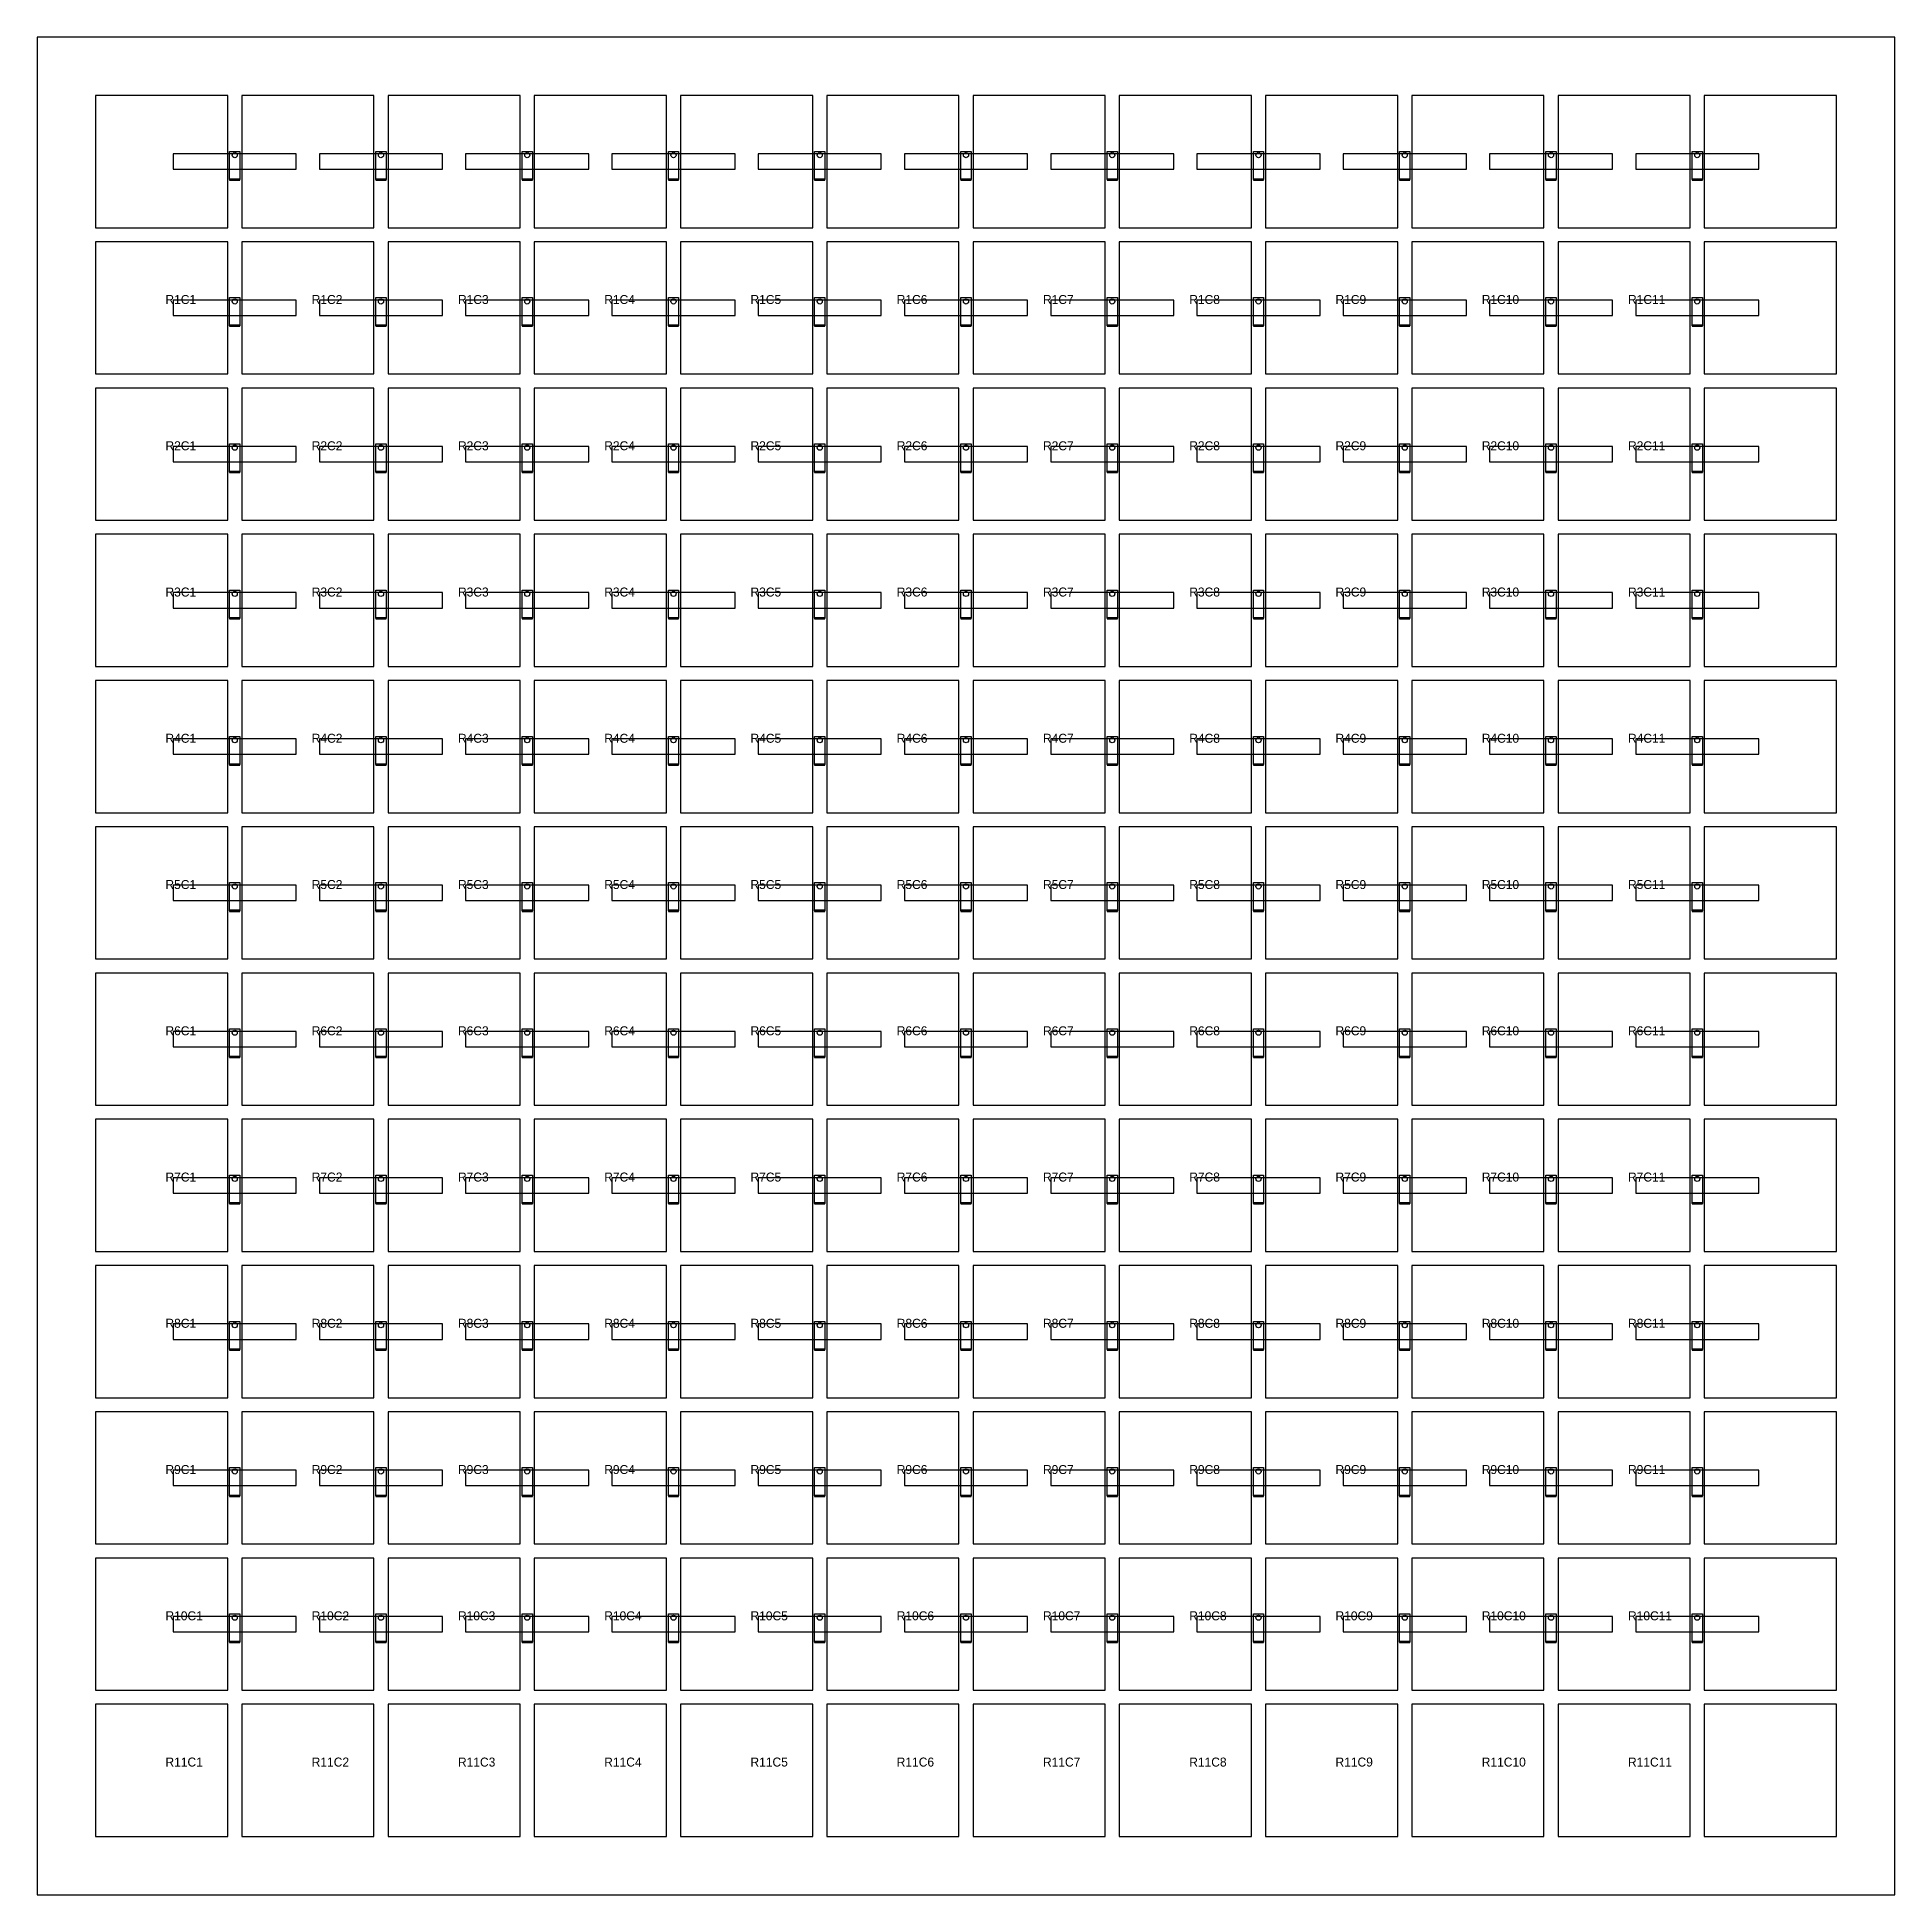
# Model space of a CAD drawing. Header units: millimetres. Extents: x -36.2 to 36.2, y -36.2 to 36.2.
import ezdxf

# ---------------------------------------------------------------- set-up
doc = ezdxf.new("R2010")
doc.units = ezdxf.units.MM
for name, color, linetype in [('BOARD_OUTLINE', 7, 'Continuous'), ('L1_PATCH', 1, 'Continuous'), ('L2_GND_BOARD', 3, 'Continuous'), ('L2_GND_SLOT', 3, 'Continuous'), ('L3_STRIP', 5, 'Continuous'), ('PORT_FEED_50ohm', 2, 'Continuous'), ('PORT_LOAD_jX', 4, 'Continuous'), ('TEXT', 8, 'Continuous'), ('VIA', 6, 'Continuous')]:
    doc.layers.add(name, color=color, linetype=linetype)

msp = doc.modelspace()

# ---------------------------------------------------------------- linework, layer by layer
at = {"layer": 'BOARD_OUTLINE'}
msp.add_lwpolyline([(36.2, -36.2), (36.2, 36.2), (-36.2, 36.2), (-36.2, -36.2)], close=True, dxfattribs=at)
at = {"layer": 'L1_PATCH'}
for points in [[(-28.775, 28.775), (-28.775, 33.925), (-33.925, 33.925), (-33.925, 28.775)], [(-23.075, 28.775), (-23.075, 33.925), (-28.225, 33.925), (-28.225, 28.775)], [(-17.375, 28.775), (-17.375, 33.925), (-22.525, 33.925), (-22.525, 28.775)], [(-11.675, 28.775), (-11.675, 33.925), (-16.825, 33.925), (-16.825, 28.775)], [(-5.975, 28.775), (-5.975, 33.925), (-11.125, 33.925), (-11.125, 28.775)], [(-0.275, 28.775), (-0.275, 33.925), (-5.425, 33.925), (-5.425, 28.775)], [(5.425, 28.775), (5.425, 33.925), (0.275, 33.925), (0.275, 28.775)], [(11.125, 28.775), (11.125, 33.925), (5.975, 33.925), (5.975, 28.775)], [(16.825, 28.775), (16.825, 33.925), (11.675, 33.925), (11.675, 28.775)], [(22.525, 28.775), (22.525, 33.925), (17.375, 33.925), (17.375, 28.775)], [(28.225, 28.775), (28.225, 33.925), (23.075, 33.925), (23.075, 28.775)], [(33.925, 28.775), (33.925, 33.925), (28.775, 33.925), (28.775, 28.775)], [(-28.775, 23.075), (-28.775, 28.225), (-33.925, 28.225), (-33.925, 23.075)], [(-23.075, 23.075), (-23.075, 28.225), (-28.225, 28.225), (-28.225, 23.075)], [(-17.375, 23.075), (-17.375, 28.225), (-22.525, 28.225), (-22.525, 23.075)], [(-11.675, 23.075), (-11.675, 28.225), (-16.825, 28.225), (-16.825, 23.075)], [(-5.975, 23.075), (-5.975, 28.225), (-11.125, 28.225), (-11.125, 23.075)], [(-0.275, 23.075), (-0.275, 28.225), (-5.425, 28.225), (-5.425, 23.075)], [(5.425, 23.075), (5.425, 28.225), (0.275, 28.225), (0.275, 23.075)], [(11.125, 23.075), (11.125, 28.225), (5.975, 28.225), (5.975, 23.075)], [(16.825, 23.075), (16.825, 28.225), (11.675, 28.225), (11.675, 23.075)], [(22.525, 23.075), (22.525, 28.225), (17.375, 28.225), (17.375, 23.075)], [(28.225, 23.075), (28.225, 28.225), (23.075, 28.225), (23.075, 23.075)], [(33.925, 23.075), (33.925, 28.225), (28.775, 28.225), (28.775, 23.075)], [(-28.775, 17.375), (-28.775, 22.525), (-33.925, 22.525), (-33.925, 17.375)], [(-23.075, 17.375), (-23.075, 22.525), (-28.225, 22.525), (-28.225, 17.375)], [(-17.375, 17.375), (-17.375, 22.525), (-22.525, 22.525), (-22.525, 17.375)], [(-11.675, 17.375), (-11.675, 22.525), (-16.825, 22.525), (-16.825, 17.375)], [(-5.975, 17.375), (-5.975, 22.525), (-11.125, 22.525), (-11.125, 17.375)], [(-0.275, 17.375), (-0.275, 22.525), (-5.425, 22.525), (-5.425, 17.375)], [(5.425, 17.375), (5.425, 22.525), (0.275, 22.525), (0.275, 17.375)], [(11.125, 17.375), (11.125, 22.525), (5.975, 22.525), (5.975, 17.375)], [(16.825, 17.375), (16.825, 22.525), (11.675, 22.525), (11.675, 17.375)], [(22.525, 17.375), (22.525, 22.525), (17.375, 22.525), (17.375, 17.375)], [(28.225, 17.375), (28.225, 22.525), (23.075, 22.525), (23.075, 17.375)], [(33.925, 17.375), (33.925, 22.525), (28.775, 22.525), (28.775, 17.375)], [(-28.775, 11.675), (-28.775, 16.825), (-33.925, 16.825), (-33.925, 11.675)], [(-23.075, 11.675), (-23.075, 16.825), (-28.225, 16.825), (-28.225, 11.675)], [(-17.375, 11.675), (-17.375, 16.825), (-22.525, 16.825), (-22.525, 11.675)], [(-11.675, 11.675), (-11.675, 16.825), (-16.825, 16.825), (-16.825, 11.675)], [(-5.975, 11.675), (-5.975, 16.825), (-11.125, 16.825), (-11.125, 11.675)], [(-0.275, 11.675), (-0.275, 16.825), (-5.425, 16.825), (-5.425, 11.675)], [(5.425, 11.675), (5.425, 16.825), (0.275, 16.825), (0.275, 11.675)], [(11.125, 11.675), (11.125, 16.825), (5.975, 16.825), (5.975, 11.675)], [(16.825, 11.675), (16.825, 16.825), (11.675, 16.825), (11.675, 11.675)], [(22.525, 11.675), (22.525, 16.825), (17.375, 16.825), (17.375, 11.675)], [(28.225, 11.675), (28.225, 16.825), (23.075, 16.825), (23.075, 11.675)], [(33.925, 11.675), (33.925, 16.825), (28.775, 16.825), (28.775, 11.675)], [(-28.775, 5.975), (-28.775, 11.125), (-33.925, 11.125), (-33.925, 5.975)], [(-23.075, 5.975), (-23.075, 11.125), (-28.225, 11.125), (-28.225, 5.975)], [(-17.375, 5.975), (-17.375, 11.125), (-22.525, 11.125), (-22.525, 5.975)], [(-11.675, 5.975), (-11.675, 11.125), (-16.825, 11.125), (-16.825, 5.975)], [(-5.975, 5.975), (-5.975, 11.125), (-11.125, 11.125), (-11.125, 5.975)], [(-0.275, 5.975), (-0.275, 11.125), (-5.425, 11.125), (-5.425, 5.975)], [(5.425, 5.975), (5.425, 11.125), (0.275, 11.125), (0.275, 5.975)], [(11.125, 5.975), (11.125, 11.125), (5.975, 11.125), (5.975, 5.975)], [(16.825, 5.975), (16.825, 11.125), (11.675, 11.125), (11.675, 5.975)], [(22.525, 5.975), (22.525, 11.125), (17.375, 11.125), (17.375, 5.975)], [(28.225, 5.975), (28.225, 11.125), (23.075, 11.125), (23.075, 5.975)], [(33.925, 5.975), (33.925, 11.125), (28.775, 11.125), (28.775, 5.975)], [(-28.775, 0.275), (-28.775, 5.425), (-33.925, 5.425), (-33.925, 0.275)], [(-23.075, 0.275), (-23.075, 5.425), (-28.225, 5.425), (-28.225, 0.275)], [(-17.375, 0.275), (-17.375, 5.425), (-22.525, 5.425), (-22.525, 0.275)], [(-11.675, 0.275), (-11.675, 5.425), (-16.825, 5.425), (-16.825, 0.275)], [(-5.975, 0.275), (-5.975, 5.425), (-11.125, 5.425), (-11.125, 0.275)], [(-0.275, 0.275), (-0.275, 5.425), (-5.425, 5.425), (-5.425, 0.275)], [(5.425, 0.275), (5.425, 5.425), (0.275, 5.425), (0.275, 0.275)], [(11.125, 0.275), (11.125, 5.425), (5.975, 5.425), (5.975, 0.275)], [(16.825, 0.275), (16.825, 5.425), (11.675, 5.425), (11.675, 0.275)], [(22.525, 0.275), (22.525, 5.425), (17.375, 5.425), (17.375, 0.275)], [(28.225, 0.275), (28.225, 5.425), (23.075, 5.425), (23.075, 0.275)], [(33.925, 0.275), (33.925, 5.425), (28.775, 5.425), (28.775, 0.275)], [(-28.775, -5.425), (-28.775, -0.275), (-33.925, -0.275), (-33.925, -5.425)], [(-23.075, -5.425), (-23.075, -0.275), (-28.225, -0.275), (-28.225, -5.425)], [(-17.375, -5.425), (-17.375, -0.275), (-22.525, -0.275), (-22.525, -5.425)], [(-11.675, -5.425), (-11.675, -0.275), (-16.825, -0.275), (-16.825, -5.425)], [(-5.975, -5.425), (-5.975, -0.275), (-11.125, -0.275), (-11.125, -5.425)], [(-0.275, -5.425), (-0.275, -0.275), (-5.425, -0.275), (-5.425, -5.425)], [(5.425, -5.425), (5.425, -0.275), (0.275, -0.275), (0.275, -5.425)], [(11.125, -5.425), (11.125, -0.275), (5.975, -0.275), (5.975, -5.425)], [(16.825, -5.425), (16.825, -0.275), (11.675, -0.275), (11.675, -5.425)], [(22.525, -5.425), (22.525, -0.275), (17.375, -0.275), (17.375, -5.425)], [(28.225, -5.425), (28.225, -0.275), (23.075, -0.275), (23.075, -5.425)], [(33.925, -5.425), (33.925, -0.275), (28.775, -0.275), (28.775, -5.425)], [(-28.775, -11.125), (-28.775, -5.975), (-33.925, -5.975), (-33.925, -11.125)], [(-23.075, -11.125), (-23.075, -5.975), (-28.225, -5.975), (-28.225, -11.125)], [(-17.375, -11.125), (-17.375, -5.975), (-22.525, -5.975), (-22.525, -11.125)], [(-11.675, -11.125), (-11.675, -5.975), (-16.825, -5.975), (-16.825, -11.125)], [(-5.975, -11.125), (-5.975, -5.975), (-11.125, -5.975), (-11.125, -11.125)], [(-0.275, -11.125), (-0.275, -5.975), (-5.425, -5.975), (-5.425, -11.125)], [(5.425, -11.125), (5.425, -5.975), (0.275, -5.975), (0.275, -11.125)], [(11.125, -11.125), (11.125, -5.975), (5.975, -5.975), (5.975, -11.125)], [(16.825, -11.125), (16.825, -5.975), (11.675, -5.975), (11.675, -11.125)], [(22.525, -11.125), (22.525, -5.975), (17.375, -5.975), (17.375, -11.125)], [(28.225, -11.125), (28.225, -5.975), (23.075, -5.975), (23.075, -11.125)], [(33.925, -11.125), (33.925, -5.975), (28.775, -5.975), (28.775, -11.125)], [(-28.775, -16.825), (-28.775, -11.675), (-33.925, -11.675), (-33.925, -16.825)], [(-23.075, -16.825), (-23.075, -11.675), (-28.225, -11.675), (-28.225, -16.825)], [(-17.375, -16.825), (-17.375, -11.675), (-22.525, -11.675), (-22.525, -16.825)], [(-11.675, -16.825), (-11.675, -11.675), (-16.825, -11.675), (-16.825, -16.825)], [(-5.975, -16.825), (-5.975, -11.675), (-11.125, -11.675), (-11.125, -16.825)], [(-0.275, -16.825), (-0.275, -11.675), (-5.425, -11.675), (-5.425, -16.825)], [(5.425, -16.825), (5.425, -11.675), (0.275, -11.675), (0.275, -16.825)], [(11.125, -16.825), (11.125, -11.675), (5.975, -11.675), (5.975, -16.825)], [(16.825, -16.825), (16.825, -11.675), (11.675, -11.675), (11.675, -16.825)], [(22.525, -16.825), (22.525, -11.675), (17.375, -11.675), (17.375, -16.825)], [(28.225, -16.825), (28.225, -11.675), (23.075, -11.675), (23.075, -16.825)], [(33.925, -16.825), (33.925, -11.675), (28.775, -11.675), (28.775, -16.825)], [(-28.775, -22.525), (-28.775, -17.375), (-33.925, -17.375), (-33.925, -22.525)], [(-23.075, -22.525), (-23.075, -17.375), (-28.225, -17.375), (-28.225, -22.525)], [(-17.375, -22.525), (-17.375, -17.375), (-22.525, -17.375), (-22.525, -22.525)], [(-11.675, -22.525), (-11.675, -17.375), (-16.825, -17.375), (-16.825, -22.525)], [(-5.975, -22.525), (-5.975, -17.375), (-11.125, -17.375), (-11.125, -22.525)], [(-0.275, -22.525), (-0.275, -17.375), (-5.425, -17.375), (-5.425, -22.525)], [(5.425, -22.525), (5.425, -17.375), (0.275, -17.375), (0.275, -22.525)], [(11.125, -22.525), (11.125, -17.375), (5.975, -17.375), (5.975, -22.525)], [(16.825, -22.525), (16.825, -17.375), (11.675, -17.375), (11.675, -22.525)], [(22.525, -22.525), (22.525, -17.375), (17.375, -17.375), (17.375, -22.525)], [(28.225, -22.525), (28.225, -17.375), (23.075, -17.375), (23.075, -22.525)], [(33.925, -22.525), (33.925, -17.375), (28.775, -17.375), (28.775, -22.525)], [(-28.775, -28.225), (-28.775, -23.075), (-33.925, -23.075), (-33.925, -28.225)], [(-23.075, -28.225), (-23.075, -23.075), (-28.225, -23.075), (-28.225, -28.225)], [(-17.375, -28.225), (-17.375, -23.075), (-22.525, -23.075), (-22.525, -28.225)], [(-11.675, -28.225), (-11.675, -23.075), (-16.825, -23.075), (-16.825, -28.225)], [(-5.975, -28.225), (-5.975, -23.075), (-11.125, -23.075), (-11.125, -28.225)], [(-0.275, -28.225), (-0.275, -23.075), (-5.425, -23.075), (-5.425, -28.225)], [(5.425, -28.225), (5.425, -23.075), (0.275, -23.075), (0.275, -28.225)], [(11.125, -28.225), (11.125, -23.075), (5.975, -23.075), (5.975, -28.225)], [(16.825, -28.225), (16.825, -23.075), (11.675, -23.075), (11.675, -28.225)], [(22.525, -28.225), (22.525, -23.075), (17.375, -23.075), (17.375, -28.225)], [(28.225, -28.225), (28.225, -23.075), (23.075, -23.075), (23.075, -28.225)], [(33.925, -28.225), (33.925, -23.075), (28.775, -23.075), (28.775, -28.225)], [(-28.775, -33.925), (-28.775, -28.775), (-33.925, -28.775), (-33.925, -33.925)], [(-23.075, -33.925), (-23.075, -28.775), (-28.225, -28.775), (-28.225, -33.925)], [(-17.375, -33.925), (-17.375, -28.775), (-22.525, -28.775), (-22.525, -33.925)], [(-11.675, -33.925), (-11.675, -28.775), (-16.825, -28.775), (-16.825, -33.925)], [(-5.975, -33.925), (-5.975, -28.775), (-11.125, -28.775), (-11.125, -33.925)], [(-0.275, -33.925), (-0.275, -28.775), (-5.425, -28.775), (-5.425, -33.925)], [(5.425, -33.925), (5.425, -28.775), (0.275, -28.775), (0.275, -33.925)], [(11.125, -33.925), (11.125, -28.775), (5.975, -28.775), (5.975, -33.925)], [(16.825, -33.925), (16.825, -28.775), (11.675, -28.775), (11.675, -33.925)], [(22.525, -33.925), (22.525, -28.775), (17.375, -28.775), (17.375, -33.925)], [(28.225, -33.925), (28.225, -28.775), (23.075, -28.775), (23.075, -33.925)], [(33.925, -33.925), (33.925, -28.775), (28.775, -28.775), (28.775, -33.925)]]:
    msp.add_lwpolyline(points, close=True, dxfattribs=at)
at = {"layer": 'L2_GND_BOARD'}
msp.add_lwpolyline([(36.2, -36.2), (36.2, 36.2), (-36.2, 36.2), (-36.2, -36.2)], close=True, dxfattribs=at)
at = {"layer": 'L2_GND_SLOT'}
for points in [[(-26.1, 31.05), (-26.1, 31.65), (-30.9, 31.65), (-30.9, 31.05)], [(-20.4, 31.05), (-20.4, 31.65), (-25.2, 31.65), (-25.2, 31.05)], [(-14.7, 31.05), (-14.7, 31.65), (-19.5, 31.65), (-19.5, 31.05)], [(-9, 31.05), (-9, 31.65), (-13.8, 31.65), (-13.8, 31.05)], [(-3.3, 31.05), (-3.3, 31.65), (-8.1, 31.65), (-8.1, 31.05)], [(2.4, 31.05), (2.4, 31.65), (-2.4, 31.65), (-2.4, 31.05)], [(8.1, 31.05), (8.1, 31.65), (3.3, 31.65), (3.3, 31.05)], [(13.8, 31.05), (13.8, 31.65), (9, 31.65), (9, 31.05)], [(19.5, 31.05), (19.5, 31.65), (14.7, 31.65), (14.7, 31.05)], [(25.2, 31.05), (25.2, 31.65), (20.4, 31.65), (20.4, 31.05)], [(30.9, 31.05), (30.9, 31.65), (26.1, 31.65), (26.1, 31.05)], [(-26.1, 25.35), (-26.1, 25.95), (-30.9, 25.95), (-30.9, 25.35)], [(-20.4, 25.35), (-20.4, 25.95), (-25.2, 25.95), (-25.2, 25.35)], [(-14.7, 25.35), (-14.7, 25.95), (-19.5, 25.95), (-19.5, 25.35)], [(-9, 25.35), (-9, 25.95), (-13.8, 25.95), (-13.8, 25.35)], [(-3.3, 25.35), (-3.3, 25.95), (-8.1, 25.95), (-8.1, 25.35)], [(2.4, 25.35), (2.4, 25.95), (-2.4, 25.95), (-2.4, 25.35)], [(8.1, 25.35), (8.1, 25.95), (3.3, 25.95), (3.3, 25.35)], [(13.8, 25.35), (13.8, 25.95), (9, 25.95), (9, 25.35)], [(19.5, 25.35), (19.5, 25.95), (14.7, 25.95), (14.7, 25.35)], [(25.2, 25.35), (25.2, 25.95), (20.4, 25.95), (20.4, 25.35)], [(30.9, 25.35), (30.9, 25.95), (26.1, 25.95), (26.1, 25.35)], [(-26.1, 19.65), (-26.1, 20.25), (-30.9, 20.25), (-30.9, 19.65)], [(-20.4, 19.65), (-20.4, 20.25), (-25.2, 20.25), (-25.2, 19.65)], [(-14.7, 19.65), (-14.7, 20.25), (-19.5, 20.25), (-19.5, 19.65)], [(-9, 19.65), (-9, 20.25), (-13.8, 20.25), (-13.8, 19.65)], [(-3.3, 19.65), (-3.3, 20.25), (-8.1, 20.25), (-8.1, 19.65)], [(2.4, 19.65), (2.4, 20.25), (-2.4, 20.25), (-2.4, 19.65)], [(8.1, 19.65), (8.1, 20.25), (3.3, 20.25), (3.3, 19.65)], [(13.8, 19.65), (13.8, 20.25), (9, 20.25), (9, 19.65)], [(19.5, 19.65), (19.5, 20.25), (14.7, 20.25), (14.7, 19.65)], [(25.2, 19.65), (25.2, 20.25), (20.4, 20.25), (20.4, 19.65)], [(30.9, 19.65), (30.9, 20.25), (26.1, 20.25), (26.1, 19.65)], [(-26.1, 13.95), (-26.1, 14.55), (-30.9, 14.55), (-30.9, 13.95)], [(-20.4, 13.95), (-20.4, 14.55), (-25.2, 14.55), (-25.2, 13.95)], [(-14.7, 13.95), (-14.7, 14.55), (-19.5, 14.55), (-19.5, 13.95)], [(-9, 13.95), (-9, 14.55), (-13.8, 14.55), (-13.8, 13.95)], [(-3.3, 13.95), (-3.3, 14.55), (-8.1, 14.55), (-8.1, 13.95)], [(2.4, 13.95), (2.4, 14.55), (-2.4, 14.55), (-2.4, 13.95)], [(8.1, 13.95), (8.1, 14.55), (3.3, 14.55), (3.3, 13.95)], [(13.8, 13.95), (13.8, 14.55), (9, 14.55), (9, 13.95)], [(19.5, 13.95), (19.5, 14.55), (14.7, 14.55), (14.7, 13.95)], [(25.2, 13.95), (25.2, 14.55), (20.4, 14.55), (20.4, 13.95)], [(30.9, 13.95), (30.9, 14.55), (26.1, 14.55), (26.1, 13.95)], [(-26.1, 8.25), (-26.1, 8.85), (-30.9, 8.85), (-30.9, 8.25)], [(-20.4, 8.25), (-20.4, 8.85), (-25.2, 8.85), (-25.2, 8.25)], [(-14.7, 8.25), (-14.7, 8.85), (-19.5, 8.85), (-19.5, 8.25)], [(-9, 8.25), (-9, 8.85), (-13.8, 8.85), (-13.8, 8.25)], [(-3.3, 8.25), (-3.3, 8.85), (-8.1, 8.85), (-8.1, 8.25)], [(2.4, 8.25), (2.4, 8.85), (-2.4, 8.85), (-2.4, 8.25)], [(8.1, 8.25), (8.1, 8.85), (3.3, 8.85), (3.3, 8.25)], [(13.8, 8.25), (13.8, 8.85), (9, 8.85), (9, 8.25)], [(19.5, 8.25), (19.5, 8.85), (14.7, 8.85), (14.7, 8.25)], [(25.2, 8.25), (25.2, 8.85), (20.4, 8.85), (20.4, 8.25)], [(30.9, 8.25), (30.9, 8.85), (26.1, 8.85), (26.1, 8.25)], [(-26.1, 2.55), (-26.1, 3.15), (-30.9, 3.15), (-30.9, 2.55)], [(-20.4, 2.55), (-20.4, 3.15), (-25.2, 3.15), (-25.2, 2.55)], [(-14.7, 2.55), (-14.7, 3.15), (-19.5, 3.15), (-19.5, 2.55)], [(-9, 2.55), (-9, 3.15), (-13.8, 3.15), (-13.8, 2.55)], [(-3.3, 2.55), (-3.3, 3.15), (-8.1, 3.15), (-8.1, 2.55)], [(2.4, 2.55), (2.4, 3.15), (-2.4, 3.15), (-2.4, 2.55)], [(8.1, 2.55), (8.1, 3.15), (3.3, 3.15), (3.3, 2.55)], [(13.8, 2.55), (13.8, 3.15), (9, 3.15), (9, 2.55)], [(19.5, 2.55), (19.5, 3.15), (14.7, 3.15), (14.7, 2.55)], [(25.2, 2.55), (25.2, 3.15), (20.4, 3.15), (20.4, 2.55)], [(30.9, 2.55), (30.9, 3.15), (26.1, 3.15), (26.1, 2.55)], [(-26.1, -3.15), (-26.1, -2.55), (-30.9, -2.55), (-30.9, -3.15)], [(-20.4, -3.15), (-20.4, -2.55), (-25.2, -2.55), (-25.2, -3.15)], [(-14.7, -3.15), (-14.7, -2.55), (-19.5, -2.55), (-19.5, -3.15)], [(-9, -3.15), (-9, -2.55), (-13.8, -2.55), (-13.8, -3.15)], [(-3.3, -3.15), (-3.3, -2.55), (-8.1, -2.55), (-8.1, -3.15)], [(2.4, -3.15), (2.4, -2.55), (-2.4, -2.55), (-2.4, -3.15)], [(8.1, -3.15), (8.1, -2.55), (3.3, -2.55), (3.3, -3.15)], [(13.8, -3.15), (13.8, -2.55), (9, -2.55), (9, -3.15)], [(19.5, -3.15), (19.5, -2.55), (14.7, -2.55), (14.7, -3.15)], [(25.2, -3.15), (25.2, -2.55), (20.4, -2.55), (20.4, -3.15)], [(30.9, -3.15), (30.9, -2.55), (26.1, -2.55), (26.1, -3.15)], [(-26.1, -8.85), (-26.1, -8.25), (-30.9, -8.25), (-30.9, -8.85)], [(-20.4, -8.85), (-20.4, -8.25), (-25.2, -8.25), (-25.2, -8.85)], [(-14.7, -8.85), (-14.7, -8.25), (-19.5, -8.25), (-19.5, -8.85)], [(-9, -8.85), (-9, -8.25), (-13.8, -8.25), (-13.8, -8.85)], [(-3.3, -8.85), (-3.3, -8.25), (-8.1, -8.25), (-8.1, -8.85)], [(2.4, -8.85), (2.4, -8.25), (-2.4, -8.25), (-2.4, -8.85)], [(8.1, -8.85), (8.1, -8.25), (3.3, -8.25), (3.3, -8.85)], [(13.8, -8.85), (13.8, -8.25), (9, -8.25), (9, -8.85)], [(19.5, -8.85), (19.5, -8.25), (14.7, -8.25), (14.7, -8.85)], [(25.2, -8.85), (25.2, -8.25), (20.4, -8.25), (20.4, -8.85)], [(30.9, -8.85), (30.9, -8.25), (26.1, -8.25), (26.1, -8.85)], [(-26.1, -14.55), (-26.1, -13.95), (-30.9, -13.95), (-30.9, -14.55)], [(-20.4, -14.55), (-20.4, -13.95), (-25.2, -13.95), (-25.2, -14.55)], [(-14.7, -14.55), (-14.7, -13.95), (-19.5, -13.95), (-19.5, -14.55)], [(-9, -14.55), (-9, -13.95), (-13.8, -13.95), (-13.8, -14.55)], [(-3.3, -14.55), (-3.3, -13.95), (-8.1, -13.95), (-8.1, -14.55)], [(2.4, -14.55), (2.4, -13.95), (-2.4, -13.95), (-2.4, -14.55)], [(8.1, -14.55), (8.1, -13.95), (3.3, -13.95), (3.3, -14.55)], [(13.8, -14.55), (13.8, -13.95), (9, -13.95), (9, -14.55)], [(19.5, -14.55), (19.5, -13.95), (14.7, -13.95), (14.7, -14.55)], [(25.2, -14.55), (25.2, -13.95), (20.4, -13.95), (20.4, -14.55)], [(30.9, -14.55), (30.9, -13.95), (26.1, -13.95), (26.1, -14.55)], [(-26.1, -20.25), (-26.1, -19.65), (-30.9, -19.65), (-30.9, -20.25)], [(-20.4, -20.25), (-20.4, -19.65), (-25.2, -19.65), (-25.2, -20.25)], [(-14.7, -20.25), (-14.7, -19.65), (-19.5, -19.65), (-19.5, -20.25)], [(-9, -20.25), (-9, -19.65), (-13.8, -19.65), (-13.8, -20.25)], [(-3.3, -20.25), (-3.3, -19.65), (-8.1, -19.65), (-8.1, -20.25)], [(2.4, -20.25), (2.4, -19.65), (-2.4, -19.65), (-2.4, -20.25)], [(8.1, -20.25), (8.1, -19.65), (3.3, -19.65), (3.3, -20.25)], [(13.8, -20.25), (13.8, -19.65), (9, -19.65), (9, -20.25)], [(19.5, -20.25), (19.5, -19.65), (14.7, -19.65), (14.7, -20.25)], [(25.2, -20.25), (25.2, -19.65), (20.4, -19.65), (20.4, -20.25)], [(30.9, -20.25), (30.9, -19.65), (26.1, -19.65), (26.1, -20.25)], [(-26.1, -25.95), (-26.1, -25.35), (-30.9, -25.35), (-30.9, -25.95)], [(-20.4, -25.95), (-20.4, -25.35), (-25.2, -25.35), (-25.2, -25.95)], [(-14.7, -25.95), (-14.7, -25.35), (-19.5, -25.35), (-19.5, -25.95)], [(-9, -25.95), (-9, -25.35), (-13.8, -25.35), (-13.8, -25.95)], [(-3.3, -25.95), (-3.3, -25.35), (-8.1, -25.35), (-8.1, -25.95)], [(2.4, -25.95), (2.4, -25.35), (-2.4, -25.35), (-2.4, -25.95)], [(8.1, -25.95), (8.1, -25.35), (3.3, -25.35), (3.3, -25.95)], [(13.8, -25.95), (13.8, -25.35), (9, -25.35), (9, -25.95)], [(19.5, -25.95), (19.5, -25.35), (14.7, -25.35), (14.7, -25.95)], [(25.2, -25.95), (25.2, -25.35), (20.4, -25.35), (20.4, -25.95)], [(30.9, -25.95), (30.9, -25.35), (26.1, -25.35), (26.1, -25.95)]]:
    msp.add_lwpolyline(points, close=True, dxfattribs=at)
at = {"layer": 'L3_STRIP'}
for points in [[(-28.7, 31.75), (-28.3, 31.75), (-28.3, 30.65), (-28.7, 30.65)], [(-23, 31.75), (-22.6, 31.75), (-22.6, 30.65), (-23, 30.65)], [(-17.3, 31.75), (-16.9, 31.75), (-16.9, 30.65), (-17.3, 30.65)], [(-11.6, 31.75), (-11.2, 31.75), (-11.2, 30.65), (-11.6, 30.65)], [(-5.9, 31.75), (-5.5, 31.75), (-5.5, 30.65), (-5.9, 30.65)], [(-0.2, 31.75), (0.2, 31.75), (0.2, 30.65), (-0.2, 30.65)], [(5.5, 31.75), (5.9, 31.75), (5.9, 30.65), (5.5, 30.65)], [(11.2, 31.75), (11.6, 31.75), (11.6, 30.65), (11.2, 30.65)], [(16.9, 31.75), (17.3, 31.75), (17.3, 30.65), (16.9, 30.65)], [(22.6, 31.75), (23, 31.75), (23, 30.65), (22.6, 30.65)], [(28.3, 31.75), (28.7, 31.75), (28.7, 30.65), (28.3, 30.65)], [(-28.7, 26.05), (-28.3, 26.05), (-28.3, 24.95), (-28.7, 24.95)], [(-23, 26.05), (-22.6, 26.05), (-22.6, 24.95), (-23, 24.95)], [(-17.3, 26.05), (-16.9, 26.05), (-16.9, 24.95), (-17.3, 24.95)], [(-11.6, 26.05), (-11.2, 26.05), (-11.2, 24.95), (-11.6, 24.95)], [(-5.9, 26.05), (-5.5, 26.05), (-5.5, 24.95), (-5.9, 24.95)], [(-0.2, 26.05), (0.2, 26.05), (0.2, 24.95), (-0.2, 24.95)], [(5.5, 26.05), (5.9, 26.05), (5.9, 24.95), (5.5, 24.95)], [(11.2, 26.05), (11.6, 26.05), (11.6, 24.95), (11.2, 24.95)], [(16.9, 26.05), (17.3, 26.05), (17.3, 24.95), (16.9, 24.95)], [(22.6, 26.05), (23, 26.05), (23, 24.95), (22.6, 24.95)], [(28.3, 26.05), (28.7, 26.05), (28.7, 24.95), (28.3, 24.95)], [(-28.7, 20.35), (-28.3, 20.35), (-28.3, 19.25), (-28.7, 19.25)], [(-23, 20.35), (-22.6, 20.35), (-22.6, 19.25), (-23, 19.25)], [(-17.3, 20.35), (-16.9, 20.35), (-16.9, 19.25), (-17.3, 19.25)], [(-11.6, 20.35), (-11.2, 20.35), (-11.2, 19.25), (-11.6, 19.25)], [(-5.9, 20.35), (-5.5, 20.35), (-5.5, 19.25), (-5.9, 19.25)], [(-0.2, 20.35), (0.2, 20.35), (0.2, 19.25), (-0.2, 19.25)], [(5.5, 20.35), (5.9, 20.35), (5.9, 19.25), (5.5, 19.25)], [(11.2, 20.35), (11.6, 20.35), (11.6, 19.25), (11.2, 19.25)], [(16.9, 20.35), (17.3, 20.35), (17.3, 19.25), (16.9, 19.25)], [(22.6, 20.35), (23, 20.35), (23, 19.25), (22.6, 19.25)], [(28.3, 20.35), (28.7, 20.35), (28.7, 19.25), (28.3, 19.25)], [(-28.7, 14.65), (-28.3, 14.65), (-28.3, 13.55), (-28.7, 13.55)], [(-23, 14.65), (-22.6, 14.65), (-22.6, 13.55), (-23, 13.55)], [(-17.3, 14.65), (-16.9, 14.65), (-16.9, 13.55), (-17.3, 13.55)], [(-11.6, 14.65), (-11.2, 14.65), (-11.2, 13.55), (-11.6, 13.55)], [(-5.9, 14.65), (-5.5, 14.65), (-5.5, 13.55), (-5.9, 13.55)], [(-0.2, 14.65), (0.2, 14.65), (0.2, 13.55), (-0.2, 13.55)], [(5.5, 14.65), (5.9, 14.65), (5.9, 13.55), (5.5, 13.55)], [(11.2, 14.65), (11.6, 14.65), (11.6, 13.55), (11.2, 13.55)], [(16.9, 14.65), (17.3, 14.65), (17.3, 13.55), (16.9, 13.55)], [(22.6, 14.65), (23, 14.65), (23, 13.55), (22.6, 13.55)], [(28.3, 14.65), (28.7, 14.65), (28.7, 13.55), (28.3, 13.55)], [(-28.7, 8.95), (-28.3, 8.95), (-28.3, 7.85), (-28.7, 7.85)], [(-23, 8.95), (-22.6, 8.95), (-22.6, 7.85), (-23, 7.85)], [(-17.3, 8.95), (-16.9, 8.95), (-16.9, 7.85), (-17.3, 7.85)], [(-11.6, 8.95), (-11.2, 8.95), (-11.2, 7.85), (-11.6, 7.85)], [(-5.9, 8.95), (-5.5, 8.95), (-5.5, 7.85), (-5.9, 7.85)], [(-0.2, 8.95), (0.2, 8.95), (0.2, 7.85), (-0.2, 7.85)], [(5.5, 8.95), (5.9, 8.95), (5.9, 7.85), (5.5, 7.85)], [(11.2, 8.95), (11.6, 8.95), (11.6, 7.85), (11.2, 7.85)], [(16.9, 8.95), (17.3, 8.95), (17.3, 7.85), (16.9, 7.85)], [(22.6, 8.95), (23, 8.95), (23, 7.85), (22.6, 7.85)], [(28.3, 8.95), (28.7, 8.95), (28.7, 7.85), (28.3, 7.85)], [(-28.7, 3.25), (-28.3, 3.25), (-28.3, 2.15), (-28.7, 2.15)], [(-23, 3.25), (-22.6, 3.25), (-22.6, 2.15), (-23, 2.15)], [(-17.3, 3.25), (-16.9, 3.25), (-16.9, 2.15), (-17.3, 2.15)], [(-11.6, 3.25), (-11.2, 3.25), (-11.2, 2.15), (-11.6, 2.15)], [(-5.9, 3.25), (-5.5, 3.25), (-5.5, 2.15), (-5.9, 2.15)], [(-0.2, 3.25), (0.2, 3.25), (0.2, 2.15), (-0.2, 2.15)], [(5.5, 3.25), (5.9, 3.25), (5.9, 2.15), (5.5, 2.15)], [(11.2, 3.25), (11.6, 3.25), (11.6, 2.15), (11.2, 2.15)], [(16.9, 3.25), (17.3, 3.25), (17.3, 2.15), (16.9, 2.15)], [(22.6, 3.25), (23, 3.25), (23, 2.15), (22.6, 2.15)], [(28.3, 3.25), (28.7, 3.25), (28.7, 2.15), (28.3, 2.15)], [(-28.7, -2.45), (-28.3, -2.45), (-28.3, -3.55), (-28.7, -3.55)], [(-23, -2.45), (-22.6, -2.45), (-22.6, -3.55), (-23, -3.55)], [(-17.3, -2.45), (-16.9, -2.45), (-16.9, -3.55), (-17.3, -3.55)], [(-11.6, -2.45), (-11.2, -2.45), (-11.2, -3.55), (-11.6, -3.55)], [(-5.9, -2.45), (-5.5, -2.45), (-5.5, -3.55), (-5.9, -3.55)], [(-0.2, -2.45), (0.2, -2.45), (0.2, -3.55), (-0.2, -3.55)], [(5.5, -2.45), (5.9, -2.45), (5.9, -3.55), (5.5, -3.55)], [(11.2, -2.45), (11.6, -2.45), (11.6, -3.55), (11.2, -3.55)], [(16.9, -2.45), (17.3, -2.45), (17.3, -3.55), (16.9, -3.55)], [(22.6, -2.45), (23, -2.45), (23, -3.55), (22.6, -3.55)], [(28.3, -2.45), (28.7, -2.45), (28.7, -3.55), (28.3, -3.55)], [(-28.7, -8.15), (-28.3, -8.15), (-28.3, -9.25), (-28.7, -9.25)], [(-23, -8.15), (-22.6, -8.15), (-22.6, -9.25), (-23, -9.25)], [(-17.3, -8.15), (-16.9, -8.15), (-16.9, -9.25), (-17.3, -9.25)], [(-11.6, -8.15), (-11.2, -8.15), (-11.2, -9.25), (-11.6, -9.25)], [(-5.9, -8.15), (-5.5, -8.15), (-5.5, -9.25), (-5.9, -9.25)], [(-0.2, -8.15), (0.2, -8.15), (0.2, -9.25), (-0.2, -9.25)], [(5.5, -8.15), (5.9, -8.15), (5.9, -9.25), (5.5, -9.25)], [(11.2, -8.15), (11.6, -8.15), (11.6, -9.25), (11.2, -9.25)], [(16.9, -8.15), (17.3, -8.15), (17.3, -9.25), (16.9, -9.25)], [(22.6, -8.15), (23, -8.15), (23, -9.25), (22.6, -9.25)], [(28.3, -8.15), (28.7, -8.15), (28.7, -9.25), (28.3, -9.25)], [(-28.7, -13.85), (-28.3, -13.85), (-28.3, -14.95), (-28.7, -14.95)], [(-23, -13.85), (-22.6, -13.85), (-22.6, -14.95), (-23, -14.95)], [(-17.3, -13.85), (-16.9, -13.85), (-16.9, -14.95), (-17.3, -14.95)], [(-11.6, -13.85), (-11.2, -13.85), (-11.2, -14.95), (-11.6, -14.95)], [(-5.9, -13.85), (-5.5, -13.85), (-5.5, -14.95), (-5.9, -14.95)], [(-0.2, -13.85), (0.2, -13.85), (0.2, -14.95), (-0.2, -14.95)], [(5.5, -13.85), (5.9, -13.85), (5.9, -14.95), (5.5, -14.95)], [(11.2, -13.85), (11.6, -13.85), (11.6, -14.95), (11.2, -14.95)], [(16.9, -13.85), (17.3, -13.85), (17.3, -14.95), (16.9, -14.95)], [(22.6, -13.85), (23, -13.85), (23, -14.95), (22.6, -14.95)], [(28.3, -13.85), (28.7, -13.85), (28.7, -14.95), (28.3, -14.95)], [(-28.7, -19.55), (-28.3, -19.55), (-28.3, -20.65), (-28.7, -20.65)], [(-23, -19.55), (-22.6, -19.55), (-22.6, -20.65), (-23, -20.65)], [(-17.3, -19.55), (-16.9, -19.55), (-16.9, -20.65), (-17.3, -20.65)], [(-11.6, -19.55), (-11.2, -19.55), (-11.2, -20.65), (-11.6, -20.65)], [(-5.9, -19.55), (-5.5, -19.55), (-5.5, -20.65), (-5.9, -20.65)], [(-0.2, -19.55), (0.2, -19.55), (0.2, -20.65), (-0.2, -20.65)], [(5.5, -19.55), (5.9, -19.55), (5.9, -20.65), (5.5, -20.65)], [(11.2, -19.55), (11.6, -19.55), (11.6, -20.65), (11.2, -20.65)], [(16.9, -19.55), (17.3, -19.55), (17.3, -20.65), (16.9, -20.65)], [(22.6, -19.55), (23, -19.55), (23, -20.65), (22.6, -20.65)], [(28.3, -19.55), (28.7, -19.55), (28.7, -20.65), (28.3, -20.65)], [(-28.7, -25.25), (-28.3, -25.25), (-28.3, -26.35), (-28.7, -26.35)], [(-23, -25.25), (-22.6, -25.25), (-22.6, -26.35), (-23, -26.35)], [(-17.3, -25.25), (-16.9, -25.25), (-16.9, -26.35), (-17.3, -26.35)], [(-11.6, -25.25), (-11.2, -25.25), (-11.2, -26.35), (-11.6, -26.35)], [(-5.9, -25.25), (-5.5, -25.25), (-5.5, -26.35), (-5.9, -26.35)], [(-0.2, -25.25), (0.2, -25.25), (0.2, -26.35), (-0.2, -26.35)], [(5.5, -25.25), (5.9, -25.25), (5.9, -26.35), (5.5, -26.35)], [(11.2, -25.25), (11.6, -25.25), (11.6, -26.35), (11.2, -26.35)], [(16.9, -25.25), (17.3, -25.25), (17.3, -26.35), (16.9, -26.35)], [(22.6, -25.25), (23, -25.25), (23, -26.35), (22.6, -26.35)], [(28.3, -25.25), (28.7, -25.25), (28.7, -26.35), (28.3, -26.35)]]:
    msp.add_lwpolyline(points, close=True, dxfattribs=at)
at = {"layer": 'PORT_FEED_50ohm'}
for points in [[(-11.2, 2.13), (-11.2, 2.17), (-11.6, 2.17), (-11.6, 2.13)], [(11.6, 2.13), (11.6, 2.17), (11.2, 2.17), (11.2, 2.13)]]:
    msp.add_lwpolyline(points, close=True, dxfattribs=at)
at = {"layer": 'PORT_LOAD_jX'}
for points in [[(-28.3, 30.63), (-28.3, 30.67), (-28.7, 30.67), (-28.7, 30.63)], [(-22.6, 30.63), (-22.6, 30.67), (-23, 30.67), (-23, 30.63)], [(-16.9, 30.63), (-16.9, 30.67), (-17.3, 30.67), (-17.3, 30.63)], [(-11.2, 30.63), (-11.2, 30.67), (-11.6, 30.67), (-11.6, 30.63)], [(-5.5, 30.63), (-5.5, 30.67), (-5.9, 30.67), (-5.9, 30.63)], [(0.2, 30.63), (0.2, 30.67), (-0.2, 30.67), (-0.2, 30.63)], [(5.9, 30.63), (5.9, 30.67), (5.5, 30.67), (5.5, 30.63)], [(11.6, 30.63), (11.6, 30.67), (11.2, 30.67), (11.2, 30.63)], [(17.3, 30.63), (17.3, 30.67), (16.9, 30.67), (16.9, 30.63)], [(23, 30.63), (23, 30.67), (22.6, 30.67), (22.6, 30.63)], [(28.7, 30.63), (28.7, 30.67), (28.3, 30.67), (28.3, 30.63)], [(-28.3, 24.93), (-28.3, 24.97), (-28.7, 24.97), (-28.7, 24.93)], [(-22.6, 24.93), (-22.6, 24.97), (-23, 24.97), (-23, 24.93)], [(-16.9, 24.93), (-16.9, 24.97), (-17.3, 24.97), (-17.3, 24.93)], [(-11.2, 24.93), (-11.2, 24.97), (-11.6, 24.97), (-11.6, 24.93)], [(-5.5, 24.93), (-5.5, 24.97), (-5.9, 24.97), (-5.9, 24.93)], [(0.2, 24.93), (0.2, 24.97), (-0.2, 24.97), (-0.2, 24.93)], [(5.9, 24.93), (5.9, 24.97), (5.5, 24.97), (5.5, 24.93)], [(11.6, 24.93), (11.6, 24.97), (11.2, 24.97), (11.2, 24.93)], [(17.3, 24.93), (17.3, 24.97), (16.9, 24.97), (16.9, 24.93)], [(23, 24.93), (23, 24.97), (22.6, 24.97), (22.6, 24.93)], [(28.7, 24.93), (28.7, 24.97), (28.3, 24.97), (28.3, 24.93)], [(-28.3, 19.23), (-28.3, 19.27), (-28.7, 19.27), (-28.7, 19.23)], [(-22.6, 19.23), (-22.6, 19.27), (-23, 19.27), (-23, 19.23)], [(-16.9, 19.23), (-16.9, 19.27), (-17.3, 19.27), (-17.3, 19.23)], [(-11.2, 19.23), (-11.2, 19.27), (-11.6, 19.27), (-11.6, 19.23)], [(-5.5, 19.23), (-5.5, 19.27), (-5.9, 19.27), (-5.9, 19.23)], [(0.2, 19.23), (0.2, 19.27), (-0.2, 19.27), (-0.2, 19.23)], [(5.9, 19.23), (5.9, 19.27), (5.5, 19.27), (5.5, 19.23)], [(11.6, 19.23), (11.6, 19.27), (11.2, 19.27), (11.2, 19.23)], [(17.3, 19.23), (17.3, 19.27), (16.9, 19.27), (16.9, 19.23)], [(23, 19.23), (23, 19.27), (22.6, 19.27), (22.6, 19.23)], [(28.7, 19.23), (28.7, 19.27), (28.3, 19.27), (28.3, 19.23)], [(-28.3, 13.53), (-28.3, 13.57), (-28.7, 13.57), (-28.7, 13.53)], [(-22.6, 13.53), (-22.6, 13.57), (-23, 13.57), (-23, 13.53)], [(-16.9, 13.53), (-16.9, 13.57), (-17.3, 13.57), (-17.3, 13.53)], [(-11.2, 13.53), (-11.2, 13.57), (-11.6, 13.57), (-11.6, 13.53)], [(-5.5, 13.53), (-5.5, 13.57), (-5.9, 13.57), (-5.9, 13.53)], [(0.2, 13.53), (0.2, 13.57), (-0.2, 13.57), (-0.2, 13.53)], [(5.9, 13.53), (5.9, 13.57), (5.5, 13.57), (5.5, 13.53)], [(11.6, 13.53), (11.6, 13.57), (11.2, 13.57), (11.2, 13.53)], [(17.3, 13.53), (17.3, 13.57), (16.9, 13.57), (16.9, 13.53)], [(23, 13.53), (23, 13.57), (22.6, 13.57), (22.6, 13.53)], [(28.7, 13.53), (28.7, 13.57), (28.3, 13.57), (28.3, 13.53)], [(-28.3, 7.83), (-28.3, 7.87), (-28.7, 7.87), (-28.7, 7.83)], [(-22.6, 7.83), (-22.6, 7.87), (-23, 7.87), (-23, 7.83)], [(-16.9, 7.83), (-16.9, 7.87), (-17.3, 7.87), (-17.3, 7.83)], [(-11.2, 7.83), (-11.2, 7.87), (-11.6, 7.87), (-11.6, 7.83)], [(-5.5, 7.83), (-5.5, 7.87), (-5.9, 7.87), (-5.9, 7.83)], [(0.2, 7.83), (0.2, 7.87), (-0.2, 7.87), (-0.2, 7.83)], [(5.9, 7.83), (5.9, 7.87), (5.5, 7.87), (5.5, 7.83)], [(11.6, 7.83), (11.6, 7.87), (11.2, 7.87), (11.2, 7.83)], [(17.3, 7.83), (17.3, 7.87), (16.9, 7.87), (16.9, 7.83)], [(23, 7.83), (23, 7.87), (22.6, 7.87), (22.6, 7.83)], [(28.7, 7.83), (28.7, 7.87), (28.3, 7.87), (28.3, 7.83)], [(-28.3, 2.13), (-28.3, 2.17), (-28.7, 2.17), (-28.7, 2.13)], [(-22.6, 2.13), (-22.6, 2.17), (-23, 2.17), (-23, 2.13)], [(-16.9, 2.13), (-16.9, 2.17), (-17.3, 2.17), (-17.3, 2.13)], [(-5.5, 2.13), (-5.5, 2.17), (-5.9, 2.17), (-5.9, 2.13)], [(0.2, 2.13), (0.2, 2.17), (-0.2, 2.17), (-0.2, 2.13)], [(5.9, 2.13), (5.9, 2.17), (5.5, 2.17), (5.5, 2.13)], [(17.3, 2.13), (17.3, 2.17), (16.9, 2.17), (16.9, 2.13)], [(23, 2.13), (23, 2.17), (22.6, 2.17), (22.6, 2.13)], [(28.7, 2.13), (28.7, 2.17), (28.3, 2.17), (28.3, 2.13)], [(-28.3, -3.57), (-28.3, -3.53), (-28.7, -3.53), (-28.7, -3.57)], [(-22.6, -3.57), (-22.6, -3.53), (-23, -3.53), (-23, -3.57)], [(-16.9, -3.57), (-16.9, -3.53), (-17.3, -3.53), (-17.3, -3.57)], [(-11.2, -3.57), (-11.2, -3.53), (-11.6, -3.53), (-11.6, -3.57)], [(-5.5, -3.57), (-5.5, -3.53), (-5.9, -3.53), (-5.9, -3.57)], [(0.2, -3.57), (0.2, -3.53), (-0.2, -3.53), (-0.2, -3.57)], [(5.9, -3.57), (5.9, -3.53), (5.5, -3.53), (5.5, -3.57)], [(11.6, -3.57), (11.6, -3.53), (11.2, -3.53), (11.2, -3.57)], [(17.3, -3.57), (17.3, -3.53), (16.9, -3.53), (16.9, -3.57)], [(23, -3.57), (23, -3.53), (22.6, -3.53), (22.6, -3.57)], [(28.7, -3.57), (28.7, -3.53), (28.3, -3.53), (28.3, -3.57)], [(-28.3, -9.27), (-28.3, -9.23), (-28.7, -9.23), (-28.7, -9.27)], [(-22.6, -9.27), (-22.6, -9.23), (-23, -9.23), (-23, -9.27)], [(-16.9, -9.27), (-16.9, -9.23), (-17.3, -9.23), (-17.3, -9.27)], [(-11.2, -9.27), (-11.2, -9.23), (-11.6, -9.23), (-11.6, -9.27)], [(-5.5, -9.27), (-5.5, -9.23), (-5.9, -9.23), (-5.9, -9.27)], [(0.2, -9.27), (0.2, -9.23), (-0.2, -9.23), (-0.2, -9.27)], [(5.9, -9.27), (5.9, -9.23), (5.5, -9.23), (5.5, -9.27)], [(11.6, -9.27), (11.6, -9.23), (11.2, -9.23), (11.2, -9.27)], [(17.3, -9.27), (17.3, -9.23), (16.9, -9.23), (16.9, -9.27)], [(23, -9.27), (23, -9.23), (22.6, -9.23), (22.6, -9.27)], [(28.7, -9.27), (28.7, -9.23), (28.3, -9.23), (28.3, -9.27)], [(-28.3, -14.97), (-28.3, -14.93), (-28.7, -14.93), (-28.7, -14.97)], [(-22.6, -14.97), (-22.6, -14.93), (-23, -14.93), (-23, -14.97)], [(-16.9, -14.97), (-16.9, -14.93), (-17.3, -14.93), (-17.3, -14.97)], [(-11.2, -14.97), (-11.2, -14.93), (-11.6, -14.93), (-11.6, -14.97)], [(-5.5, -14.97), (-5.5, -14.93), (-5.9, -14.93), (-5.9, -14.97)], [(0.2, -14.97), (0.2, -14.93), (-0.2, -14.93), (-0.2, -14.97)], [(5.9, -14.97), (5.9, -14.93), (5.5, -14.93), (5.5, -14.97)], [(11.6, -14.97), (11.6, -14.93), (11.2, -14.93), (11.2, -14.97)], [(17.3, -14.97), (17.3, -14.93), (16.9, -14.93), (16.9, -14.97)], [(23, -14.97), (23, -14.93), (22.6, -14.93), (22.6, -14.97)], [(28.7, -14.97), (28.7, -14.93), (28.3, -14.93), (28.3, -14.97)], [(-28.3, -20.67), (-28.3, -20.63), (-28.7, -20.63), (-28.7, -20.67)], [(-22.6, -20.67), (-22.6, -20.63), (-23, -20.63), (-23, -20.67)], [(-16.9, -20.67), (-16.9, -20.63), (-17.3, -20.63), (-17.3, -20.67)], [(-11.2, -20.67), (-11.2, -20.63), (-11.6, -20.63), (-11.6, -20.67)], [(-5.5, -20.67), (-5.5, -20.63), (-5.9, -20.63), (-5.9, -20.67)], [(0.2, -20.67), (0.2, -20.63), (-0.2, -20.63), (-0.2, -20.67)], [(5.9, -20.67), (5.9, -20.63), (5.5, -20.63), (5.5, -20.67)], [(11.6, -20.67), (11.6, -20.63), (11.2, -20.63), (11.2, -20.67)], [(17.3, -20.67), (17.3, -20.63), (16.9, -20.63), (16.9, -20.67)], [(23, -20.67), (23, -20.63), (22.6, -20.63), (22.6, -20.67)], [(28.7, -20.67), (28.7, -20.63), (28.3, -20.63), (28.3, -20.67)], [(-28.3, -26.37), (-28.3, -26.33), (-28.7, -26.33), (-28.7, -26.37)], [(-22.6, -26.37), (-22.6, -26.33), (-23, -26.33), (-23, -26.37)], [(-16.9, -26.37), (-16.9, -26.33), (-17.3, -26.33), (-17.3, -26.37)], [(-11.2, -26.37), (-11.2, -26.33), (-11.6, -26.33), (-11.6, -26.37)], [(-5.5, -26.37), (-5.5, -26.33), (-5.9, -26.33), (-5.9, -26.37)], [(0.2, -26.37), (0.2, -26.33), (-0.2, -26.33), (-0.2, -26.37)], [(5.9, -26.37), (5.9, -26.33), (5.5, -26.33), (5.5, -26.37)], [(11.6, -26.37), (11.6, -26.33), (11.2, -26.33), (11.2, -26.37)], [(17.3, -26.37), (17.3, -26.33), (16.9, -26.33), (16.9, -26.37)], [(23, -26.37), (23, -26.33), (22.6, -26.33), (22.6, -26.37)], [(28.7, -26.37), (28.7, -26.33), (28.3, -26.33), (28.3, -26.37)]]:
    msp.add_lwpolyline(points, close=True, dxfattribs=at)
at = {"layer": 'VIA'}
for centre in [(-28.5, 31.6), (-22.8, 31.6), (-17.1, 31.6), (-11.4, 31.6), (-5.7, 31.6), (0, 31.6), (5.7, 31.6), (11.4, 31.6), (17.1, 31.6), (22.8, 31.6), (28.5, 31.6), (-28.5, 25.9), (-22.8, 25.9), (-17.1, 25.9), (-11.4, 25.9), (-5.7, 25.9), (0, 25.9), (5.7, 25.9), (11.4, 25.9), (17.1, 25.9), (22.8, 25.9), (28.5, 25.9), (-28.5, 20.2), (-22.8, 20.2), (-17.1, 20.2), (-11.4, 20.2), (-5.7, 20.2), (0, 20.2), (5.7, 20.2), (11.4, 20.2), (17.1, 20.2), (22.8, 20.2), (28.5, 20.2), (-28.5, 14.5), (-22.8, 14.5), (-17.1, 14.5), (-11.4, 14.5), (-5.7, 14.5), (0, 14.5), (5.7, 14.5), (11.4, 14.5), (17.1, 14.5), (22.8, 14.5), (28.5, 14.5), (-28.5, 8.8), (-22.8, 8.8), (-17.1, 8.8), (-11.4, 8.8), (-5.7, 8.8), (0, 8.8), (5.7, 8.8), (11.4, 8.8), (17.1, 8.8), (22.8, 8.8), (28.5, 8.8), (-28.5, 3.1), (-22.8, 3.1), (-17.1, 3.1), (-11.4, 3.1), (-5.7, 3.1), (0, 3.1), (5.7, 3.1), (11.4, 3.1), (17.1, 3.1), (22.8, 3.1), (28.5, 3.1), (-28.5, -2.6), (-22.8, -2.6), (-17.1, -2.6), (-11.4, -2.6), (-5.7, -2.6), (0, -2.6), (5.7, -2.6), (11.4, -2.6), (17.1, -2.6), (22.8, -2.6), (28.5, -2.6), (-28.5, -8.3), (-22.8, -8.3), (-17.1, -8.3), (-11.4, -8.3), (-5.7, -8.3), (0, -8.3), (5.7, -8.3), (11.4, -8.3), (17.1, -8.3), (22.8, -8.3), (28.5, -8.3), (-28.5, -14), (-22.8, -14), (-17.1, -14), (-11.4, -14), (-5.7, -14), (0, -14), (5.7, -14), (11.4, -14), (17.1, -14), (22.8, -14), (28.5, -14), (-28.5, -19.7), (-22.8, -19.7), (-17.1, -19.7), (-11.4, -19.7), (-5.7, -19.7), (0, -19.7), (5.7, -19.7), (11.4, -19.7), (17.1, -19.7), (22.8, -19.7), (28.5, -19.7), (-28.5, -25.4), (-22.8, -25.4), (-17.1, -25.4), (-11.4, -25.4), (-5.7, -25.4), (0, -25.4), (5.7, -25.4), (11.4, -25.4), (17.1, -25.4), (22.8, -25.4), (28.5, -25.4)]:
    msp.add_circle(centre, 0.1, dxfattribs=at)

# ---------------------------------------------------------------- texts
at = {"layer": 'TEXT'}
for s, p in [('R1C1', (-31.2, 25.8)), ('R1C2', (-25.5, 25.8)), ('R1C3', (-19.8, 25.8)), ('R1C4', (-14.1, 25.8)), ('R1C5', (-8.4, 25.8)), ('R1C6', (-2.7, 25.8)), ('R1C7', (3, 25.8)), ('R1C8', (8.7, 25.8)), ('R1C9', (14.4, 25.8)), ('R1C10', (20.1, 25.8)), ('R1C11', (25.8, 25.8)), ('R2C1', (-31.2, 20.1)), ('R2C2', (-25.5, 20.1)), ('R2C3', (-19.8, 20.1)), ('R2C4', (-14.1, 20.1)), ('R2C5', (-8.4, 20.1)), ('R2C6', (-2.7, 20.1)), ('R2C7', (3, 20.1)), ('R2C8', (8.7, 20.1)), ('R2C9', (14.4, 20.1)), ('R2C10', (20.1, 20.1)), ('R2C11', (25.8, 20.1)), ('R3C1', (-31.2, 14.4)), ('R3C2', (-25.5, 14.4)), ('R3C3', (-19.8, 14.4)), ('R3C4', (-14.1, 14.4)), ('R3C5', (-8.4, 14.4)), ('R3C6', (-2.7, 14.4)), ('R3C7', (3, 14.4)), ('R3C8', (8.7, 14.4)), ('R3C9', (14.4, 14.4)), ('R3C10', (20.1, 14.4)), ('R3C11', (25.8, 14.4)), ('R4C1', (-31.2, 8.7)), ('R4C2', (-25.5, 8.7)), ('R4C3', (-19.8, 8.7)), ('R4C4', (-14.1, 8.7)), ('R4C5', (-8.4, 8.7)), ('R4C6', (-2.7, 8.7)), ('R4C7', (3, 8.7)), ('R4C8', (8.7, 8.7)), ('R4C9', (14.4, 8.7)), ('R4C10', (20.1, 8.7)), ('R4C11', (25.8, 8.7)), ('R5C1', (-31.2, 3)), ('R5C2', (-25.5, 3)), ('R5C3', (-19.8, 3)), ('R5C4', (-14.1, 3)), ('R5C5', (-8.4, 3)), ('R5C6', (-2.7, 3)), ('R5C7', (3, 3)), ('R5C8', (8.7, 3)), ('R5C9', (14.4, 3)), ('R5C10', (20.1, 3)), ('R5C11', (25.8, 3)), ('R6C1', (-31.2, -2.7)), ('R6C2', (-25.5, -2.7)), ('R6C3', (-19.8, -2.7)), ('R6C4', (-14.1, -2.7)), ('R6C5', (-8.4, -2.7)), ('R6C6', (-2.7, -2.7)), ('R6C7', (3, -2.7)), ('R6C8', (8.7, -2.7)), ('R6C9', (14.4, -2.7)), ('R6C10', (20.1, -2.7)), ('R6C11', (25.8, -2.7)), ('R7C1', (-31.2, -8.4)), ('R7C2', (-25.5, -8.4)), ('R7C3', (-19.8, -8.4)), ('R7C4', (-14.1, -8.4)), ('R7C5', (-8.4, -8.4)), ('R7C6', (-2.7, -8.4)), ('R7C7', (3, -8.4)), ('R7C8', (8.7, -8.4)), ('R7C9', (14.4, -8.4)), ('R7C10', (20.1, -8.4)), ('R7C11', (25.8, -8.4)), ('R8C1', (-31.2, -14.1)), ('R8C2', (-25.5, -14.1)), ('R8C3', (-19.8, -14.1)), ('R8C4', (-14.1, -14.1)), ('R8C5', (-8.4, -14.1)), ('R8C6', (-2.7, -14.1)), ('R8C7', (3, -14.1)), ('R8C8', (8.7, -14.1)), ('R8C9', (14.4, -14.1)), ('R8C10', (20.1, -14.1)), ('R8C11', (25.8, -14.1)), ('R9C1', (-31.2, -19.8)), ('R9C2', (-25.5, -19.8)), ('R9C3', (-19.8, -19.8)), ('R9C4', (-14.1, -19.8)), ('R9C5', (-8.4, -19.8)), ('R9C6', (-2.7, -19.8)), ('R9C7', (3, -19.8)), ('R9C8', (8.7, -19.8)), ('R9C9', (14.4, -19.8)), ('R9C10', (20.1, -19.8)), ('R9C11', (25.8, -19.8)), ('R10C1', (-31.2, -25.5)), ('R10C2', (-25.5, -25.5)), ('R10C3', (-19.8, -25.5)), ('R10C4', (-14.1, -25.5)), ('R10C5', (-8.4, -25.5)), ('R10C6', (-2.7, -25.5)), ('R10C7', (3, -25.5)), ('R10C8', (8.7, -25.5)), ('R10C9', (14.4, -25.5)), ('R10C10', (20.1, -25.5)), ('R10C11', (25.8, -25.5)), ('R11C1', (-31.2, -31.2)), ('R11C2', (-25.5, -31.2)), ('R11C3', (-19.8, -31.2)), ('R11C4', (-14.1, -31.2)), ('R11C5', (-8.4, -31.2)), ('R11C6', (-2.7, -31.2)), ('R11C7', (3, -31.2)), ('R11C8', (8.7, -31.2)), ('R11C9', (14.4, -31.2)), ('R11C10', (20.1, -31.2)), ('R11C11', (25.8, -31.2))]:
    msp.add_text(s, height=0.35, dxfattribs=at).set_placement(p)

doc.saveas('drawing.dxf')
